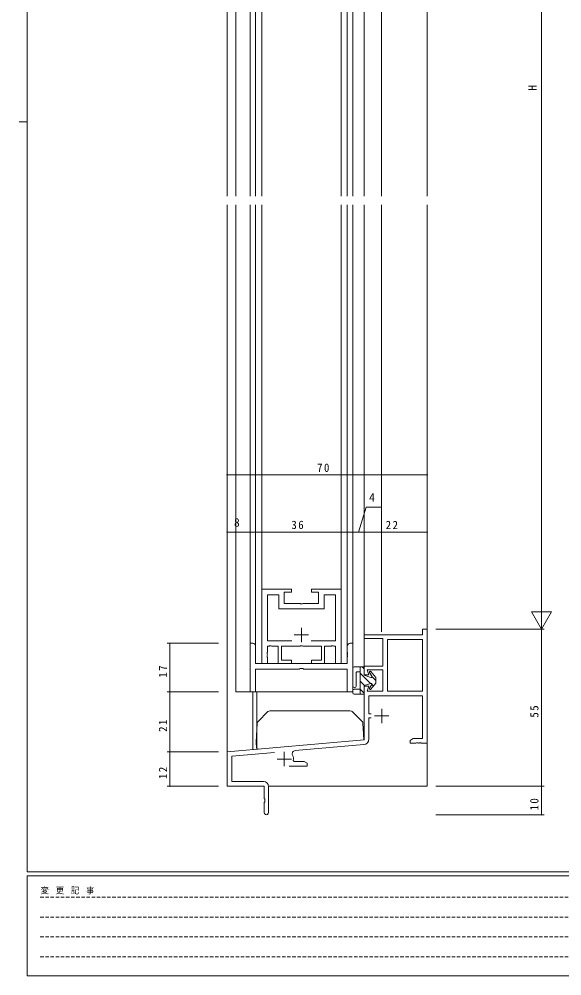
# Model space of a CAD drawing. Units: millimetres on the paper. Extents: x -420 to 373, y -297 to 267.
# Drawn here: x -420.5 to -230.6, y -297 to 37.9 of the extents above; entities that cross this region are included whole.
import ezdxf
from ezdxf.enums import TextEntityAlignment as Align

# ---------------------------------------------------------------- set-up
doc = ezdxf.new("R2010")
doc.units = ezdxf.units.MM
doc.linetypes.add('DASHED1', pattern=[1.8, 1.2, -0.6])
for name, color, linetype, lineweight in [('0-1_YKK_ZWAK', 7, 'Continuous', 9), ('0-3_YKK_11', 7, 'Continuous', 9), ('0-4_YKK_12', 2, 'Continuous', 9), ('0-5_YKK_13', 4, 'Continuous', 9), ('0-6_YKK_D', 6, 'Continuous', 9)]:
    doc.layers.add(name, color=color, linetype=linetype, lineweight=lineweight)
doc.styles.add('ＭＳ ゴシック', font='')
doc.styles.get('ＭＳ ゴシック').set_extended_font_data('MS Gothic')

msp = doc.modelspace()

# ---------------------------------------------------------------- linework, layer by layer
at = {"layer": '0-1_YKK_ZWAK'}
for p, q in [((-417.7, -260.6), (-417.7, 264.4)), ((-420.5, 1.9), (-417.7, 1.9)), ((352.3, -260.6), (-417.7, -260.6)), ((-417.7, -297), (-417.7, -262)), ((314.5, -262), (-417.7, -262)), ((-417.7, -297), (314.5, -297))]:
    msp.add_line(p, q, dxfattribs=at)
at = {"layer": '0-1_YKK_ZWAK', "linetype": 'DASHED1'}
for p, q in [((-413.101, -269.512), (-164.909, -269.512)), ((-413.101, -276.441), (-164.909, -276.441)), ((-413.101, -283.37), (-164.909, -283.37)), ((-413.101, -290.298), (-164.909, -290.298))]:
    msp.add_line(p, q, dxfattribs=at)
at = {"layer": '0-3_YKK_11'}
for p, q in [((-325.2, -161.65), (-335.55, -161.65)), ((-335.55, -161.65), (-335.55, -187.65)), ((-333.62, -163.58), (-329.63, -163.58)), ((-333.62, -179.72), (-333.62, -163.58)), ((-329.63, -163.58), (-329.63, -168.58)), ((-327.7, -162.75), (-325.2, -162.75)), ((-327.7, -166.65), (-327.7, -162.75)), ((-325.2, -162.75), (-325.2, -161.65)), ((-318.2, -161.65), (-318.2, -162.75)), ((-307.85, -161.65), (-318.2, -161.65)), ((-318.2, -162.75), (-315.7, -162.75)), ((-315.7, -162.75), (-315.7, -166.65)), ((-313.77, -163.58), (-309.78, -163.58)), ((-313.77, -168.58), (-313.77, -163.58)), ((-309.78, -163.58), (-309.78, -179.72)), ((-307.85, -187.65), (-307.85, -161.65)), ((-322.158, -166.65), (-327.7, -166.65)), ((-321.975, -166.77), (-322.158, -166.65)), ((-321.425, -166.77), (-321.975, -166.77)), ((-321.242, -166.65), (-321.425, -166.77)), ((-315.7, -166.65), (-321.242, -166.65)), ((-329.63, -168.58), (-313.77, -168.58)), ((-321.7, -175.15), (-321.7, -180.15)), ((-279.33, -175.6), (-277.7, -175.6)), ((-279.33, -177.6), (-279.33, -175.6)), ((-277.7, -175.6), (-277.7, -215.6)), ((-339.7, -180.6), (-338.75, -180.6)), ((-339.7, -197.6), (-339.7, -180.6)), ((-325.05, -179.72), (-333.62, -179.72)), ((-325.05, -179.72), (-333.62, -179.72)), ((-324.2, -177.65), (-319.2, -177.65)), ((-309.78, -179.72), (-318.35, -179.72)), ((-304.65, -180.6), (-303.7, -180.6)), ((-303.7, -180.6), (-303.7, -197.6)), ((-299.7, -177.6), (-279.33, -177.6)), ((-299.7, -178.9), (-299.7, -177.6)), ((-293.2, -178.9), (-299.7, -178.9)), ((-293.2, -188.6), (-293.2, -178.9)), ((-291.57, -179.23), (-291.57, -197.3)), ((-279.33, -179.23), (-291.57, -179.23)), ((-291.57, -179.23), (-291.57, -197.3)), ((-279.33, -197.3), (-279.33, -179.23)), ((-337.75, -181.6), (-337.75, -187.65)), ((-333.74, -183.875), (-333.62, -183.692)), ((-333.74, -184.425), (-333.74, -183.875)), ((-333.62, -181.65), (-333.008, -181.65)), ((-333.62, -183.692), (-333.62, -181.65)), ((-333.008, -181.65), (-332.825, -181.53)), ((-332.825, -181.53), (-332.275, -181.53)), ((-332.275, -181.53), (-332.092, -181.65)), ((-332.092, -181.65), (-329.8, -181.65)), ((-329.8, -181.65), (-329.8, -187.65)), ((-328.7, -181.65), (-322.158, -181.65)), ((-328.7, -186.55), (-328.7, -181.65)), ((-322.158, -181.65), (-321.975, -181.53)), ((-321.975, -181.53), (-321.425, -181.53)), ((-321.425, -181.53), (-321.242, -181.65)), ((-321.242, -181.65), (-314.7, -181.65)), ((-314.7, -181.65), (-314.7, -186.55)), ((-313.6, -181.65), (-311.308, -181.65)), ((-313.6, -187.65), (-313.6, -181.65)), ((-311.308, -181.65), (-311.125, -181.53)), ((-311.125, -181.53), (-310.575, -181.53)), ((-310.575, -181.53), (-310.392, -181.65)), ((-310.392, -181.65), (-309.78, -181.65)), ((-309.78, -181.65), (-309.78, -187.65)), ((-305.65, -183.637), (-305.65, -181.6)), ((-305.53, -183.82), (-305.65, -183.637)), ((-305.53, -184.37), (-305.53, -183.82)), ((-333.62, -184.608), (-333.74, -184.425)), ((-333.74, -184.875), (-333.62, -184.692)), ((-333.74, -185.425), (-333.74, -184.875)), ((-333.62, -185.608), (-333.74, -185.425)), ((-333.62, -184.692), (-333.62, -184.608)), ((-333.62, -187.65), (-333.62, -185.608)), ((-325.2, -186.55), (-328.7, -186.55)), ((-325.2, -187.65), (-325.2, -186.55)), ((-318.2, -186.55), (-318.2, -187.65)), ((-314.7, -186.55), (-318.2, -186.55)), ((-305.65, -184.553), (-305.53, -184.37)), ((-305.65, -184.637), (-305.65, -184.553)), ((-305.53, -184.82), (-305.65, -184.637)), ((-305.65, -185.553), (-305.53, -185.37)), ((-305.65, -187.65), (-305.65, -185.553)), ((-305.53, -185.37), (-305.53, -184.82)), ((-337.75, -187.65), (-305.65, -187.65)), ((-337.75, -189.6), (-337.75, -197.6)), ((-322.442, -189.6), (-337.75, -189.6)), ((-335.55, -187.65), (-333.62, -187.65)), ((-329.8, -187.65), (-325.2, -187.65)), ((-322.164, -189.412), (-322.442, -189.6)), ((-321.237, -189.412), (-322.164, -189.412)), ((-320.958, -189.6), (-321.237, -189.412)), ((-305.65, -189.6), (-320.958, -189.6)), ((-318.2, -187.65), (-313.6, -187.65)), ((-309.78, -187.65), (-307.85, -187.65)), ((-305.65, -197.6), (-305.65, -189.6)), ((-299.7, -188.6), (-293.2, -188.6)), ((-299.7, -191.6), (-299.7, -188.6)), ((-298.7, -189.9), (-298.081, -191.6)), ((-293.2, -189.9), (-298.7, -189.9)), ((-293.2, -197.3), (-293.2, -189.9)), ((-298.081, -191.6), (-299.7, -191.6)), ((-299.7, -195.6), (-298.081, -195.6)), ((-299.7, -214.401), (-299.7, -195.6)), ((-298.081, -195.6), (-298.7, -197.3)), ((-298.7, -197.3), (-293.2, -197.3)), ((-291.57, -197.3), (-279.33, -197.3)), ((-337.75, -197.6), (-339.7, -197.6)), ((-303.7, -197.6), (-305.65, -197.6)), ((-298.07, -198.93), (-298.07, -205.3)), ((-279.33, -198.93), (-298.07, -198.93)), ((-279.33, -213.97), (-279.33, -198.93)), ((-293.6, -203.5), (-293.6, -208.5)), ((-298.07, -205.3), (-297.3, -205.3)), ((-298.07, -206.7), (-298.07, -214.061)), ((-297.3, -206.7), (-298.07, -206.7)), ((-296.1, -206), (-291.1, -206)), ((-283.7, -214.6), (-282.609, -213.97)), ((-282.609, -213.97), (-279.33, -213.97)), ((-347.7, -218.6), (-299.7, -214.401)), ((-299.896, -216.054), (-323.914, -218.155)), ((-283.7, -215.6), (-283.7, -214.6)), ((-281.658, -215.6), (-283.7, -215.6)), ((-281.475, -215.48), (-281.658, -215.6)), ((-280.925, -215.48), (-281.475, -215.48)), ((-280.742, -215.6), (-280.925, -215.48)), ((-280.658, -215.6), (-280.742, -215.6)), ((-280.475, -215.48), (-280.658, -215.6)), ((-279.925, -215.48), (-280.475, -215.48)), ((-279.742, -215.6), (-279.925, -215.48)), ((-277.7, -215.6), (-279.742, -215.6)), ((-347.7, -230.6), (-347.7, -218.6)), ((-331.144, -218.788), (-346.07, -220.094)), ((-346.07, -220.094), (-346.07, -228.97)), ((-327.7, -218.6), (-327.7, -223.6)), ((-330.2, -221.1), (-325.2, -221.1)), ((-319.7, -223.6), (-326.05, -223.6)), ((-324.543, -221.621), (-324.247, -221.97)), ((-324.247, -221.97), (-320.791, -221.97)), ((-320.791, -221.97), (-319.7, -222.6)), ((-319.7, -222.6), (-319.7, -223.6)), ((-334.7, -230.6), (-347.7, -230.6)), ((-346.07, -228.97), (-335, -228.97)), ((-334.7, -234.929), (-334.7, -230.6)), ((-333.2, -230.77), (-333.2, -239.85)), ((-334.557, -235.121), (-334.7, -234.929)), ((-334.7, -236.271), (-334.557, -236.079)), ((-334.7, -239.85), (-334.7, -236.271)), ((-334.557, -236.079), (-334.557, -235.121))]:
    msp.add_line(p, q, dxfattribs=at)
for centre, radius, start, end in [((-338.75, -181.6), 1, 0, 89.99998), ((-304.65, -181.6), 1, 90, 179.99998), ((-300.07, -214.061), 2, 274.99997, 359.99998), ((-323.818, -219.251), 1.1, 95.00002, 205.46742), ((-327.7, -221.1), 3.2, 350.62721, 25.46741), ((-335, -230.77), 1.8, 0, 89.99998), ((-333.95, -239.85), 0.75, 179.99998, 0)]:
    msp.add_arc(centre, radius, start, end, dxfattribs=at)
at = {"layer": '0-4_YKK_12'}
for p, q in [((-347.7, 204.9), (-347.7, -24.1)), ((-277.7, 204.7), (-277.7, -24.1)), ((-344.7, 200.4), (-344.7, -24.1)), ((-299.7, 191.7), (-299.7, -24.1)), ((-293.699, 191.7), (-293.699, -24.1)), ((-337.75, 190.15), (-337.75, -24.1)), ((-335.55, 190.45), (-335.55, -24.1)), ((-307.85, 190.45), (-307.85, -24.1)), ((-305.65, 190.15), (-305.65, -24.1)), ((-339.7, 186.375), (-339.7, -24.1)), ((-303.7, 184.375), (-303.7, -24.1)), ((-347.7, -230.6), (-347.7, -27.1)), ((-344.7, -197.6), (-344.7, -27.1)), ((-339.7, -183.575), (-339.7, -27.1)), ((-337.75, -187.35), (-337.75, -27.1)), ((-335.55, -187.65), (-335.55, -27.1)), ((-307.85, -187.65), (-307.85, -27.1)), ((-305.65, -187.35), (-305.65, -27.1)), ((-303.7, -180.6), (-303.7, -27.1)), ((-299.7, -188.894), (-299.7, -27.1)), ((-293.699, -176.6), (-293.699, -27.1)), ((-277.7, -185.9), (-277.7, -27.1)), ((-344.7, -107.1), (-344.7, -105.343)), ((-299.7, -105.343), (-299.7, -107.1)), ((-344.7, -111.018), (-344.7, -110.1)), ((-344.7, -197.6), (-305.1, -197.6)), ((-338.7, -197.6), (-338.7, -217.813)), ((-337.3, -197.6), (-337.3, -217.69)), ((-277.7, -210.554), (-277.7, -230.6)), ((-347.7, -230.6), (-347.402, -230.6)), ((-333.208, -230.6), (-277.7, -230.6))]:
    msp.add_line(p, q, dxfattribs=at)
at = {"layer": '0-5_YKK_13'}
for p, q in [((-303.7, -195.5), (-303.7, -189.3)), ((-299.7, -188.8), (-303.2, -188.8)), ((-302.5, -190.8), (-302.5, -195.5)), ((-302.3, -190.6), (-301.1, -190.6)), ((-301.1, -188.8), (-301.1, -198.4)), ((-299.7, -189.59), (-300.49, -188.8)), ((-299.7, -191.8), (-299.7, -188.8)), ((-297.046, -192.14), (-297.854, -190.86)), ((-297.366, -190.513), (-295.7, -192.6)), ((-297.476, -194.643), (-301.1, -191.018)), ((-299.586, -195.361), (-301.1, -193.847)), ((-299.7, -191.8), (-297.397, -192.584)), ((-295.7, -193.59), (-297, -192.29)), ((-295.7, -194.6), (-295.7, -192.6)), ((-303.7, -197.1), (-303.7, -197.9)), ((-301.1, -196.6), (-303.2, -196.6)), ((-299.7, -198.075), (-301.1, -196.675)), ((-299.7, -195.4), (-297.397, -194.616)), ((-299.7, -198.4), (-299.7, -195.4)), ((-297.046, -195.06), (-297.854, -196.34)), ((-297.366, -196.687), (-295.7, -194.6)), ((-296.507, -195.611), (-297.051, -195.067)), ((-303.2, -198.4), (-299.7, -198.4)), ((-304.609, -204.224), (-332.719, -204.224)), ((-333.427, -204.517), (-336.862, -207.952)), ((-300.466, -207.952), (-303.902, -204.517)), ((-337.5, -215.214), (-337.154, -208.607)), ((-299.871, -214.396), (-300.174, -208.607)), ((-337.5, -215.214), (-337.396, -217.195))]:
    msp.add_line(p, q, dxfattribs=at)
for centre, radius, start, end in [((-303.2, -189.3), 0.5, 90, 180), ((-302.3, -190.8), 0.2, 90, 180), ((-297.6, -190.7), 0.3, 38.58965, 212.24754), ((-297.3, -192.3), 0.3, 251.20265, 32.24754), ((-303.1, -195.5), 0.6, 180, 0), ((-303.2, -197.1), 0.5, 90, 180), ((-297.6, -196.5), 0.3, 147.75244, 321.41034), ((-297.3, -194.9), 0.3, 327.75244, 108.79733), ((-303.2, -197.9), 0.5, 180, 270), ((-332.719, -205.224), 1, 90, 135), ((-304.609, -205.224), 1, 44.99998, 90), ((-336.155, -208.66), 1, 135, 177), ((-301.173, -208.66), 1, 2.99998, 44.99998), ((-336.897, -217.169), 0.5, 182.99998, 274.99998)]:
    msp.add_arc(centre, radius, start, end, dxfattribs=at)
at = {"layer": '0-6_YKK_D'}
for p, q in [((-237.7, -168.6), (-237.7, 197.4)), ((-347.7, -158.65), (-347.7, -120.65)), ((-347.7, -121.65), (-277.7, -121.65)), ((-277.7, -158.65), (-277.7, -120.65)), ((-301.7, -141.65), (-299.003, -132.895)), ((-299.003, -132.895), (-293.803, -132.895)), ((-347.7, -158.65), (-347.7, -140.65)), ((-347.7, -141.65), (-339.7, -141.65)), ((-339.7, -158.65), (-339.7, -140.65)), ((-339.7, -158.65), (-339.7, -140.65)), ((-339.7, -141.65), (-303.7, -141.65)), ((-303.7, -158.65), (-303.7, -140.65)), ((-303.7, -158.65), (-303.7, -140.65)), ((-303.7, -141.65), (-299.7, -141.65)), ((-299.7, -158.65), (-299.7, -140.65)), ((-299.7, -158.65), (-299.7, -140.65)), ((-299.7, -141.65), (-277.7, -141.65)), ((-277.7, -158.65), (-277.7, -140.65)), ((-237.7, -175.6), (-237.7, -163.476)), ((-234.2, -169.538), (-241.2, -169.538)), ((-237.7, -175.6), (-241.2, -169.538)), ((-237.7, -175.6), (-234.2, -169.538)), ((-274.7, -175.6), (-236.7, -175.6)), ((-274.7, -175.6), (-236.7, -175.6)), ((-237.7, -230.6), (-237.7, -175.6)), ((-350.7, -180.6), (-368.7, -180.6)), ((-367.7, -197.6), (-367.7, -180.6)), ((-350.7, -197.6), (-368.7, -197.6)), ((-350.7, -197.6), (-368.7, -197.6)), ((-367.7, -218.6), (-367.7, -197.6)), ((-350.7, -218.6), (-368.7, -218.6)), ((-350.7, -218.6), (-368.7, -218.6)), ((-367.7, -230.6), (-367.7, -218.6)), ((-350.7, -230.6), (-368.7, -230.6)), ((-274.7, -230.6), (-236.7, -230.6)), ((-274.7, -230.6), (-236.7, -230.6)), ((-237.7, -230.6), (-237.7, -240.6)), ((-274.7, -240.6), (-236.7, -240.6))]:
    msp.add_line(p, q, dxfattribs=at)
for centre, start, end in [((-347.7, -121.65), 0, 180), ((-347.7, -121.65), 180, 0), ((-277.7, -121.65), 0, 180), ((-277.7, -121.65), 180, 0), ((-347.7, -141.65), 0, 180), ((-347.7, -141.65), 180, 0), ((-339.7, -141.65), 0, 180), ((-339.7, -141.65), 0, 180), ((-339.7, -141.65), 180, 0), ((-339.7, -141.65), 180, 0), ((-303.7, -141.65), 0, 180), ((-303.7, -141.65), 0, 180), ((-303.7, -141.65), 180, 0), ((-303.7, -141.65), 180, 0), ((-299.7, -141.65), 0, 180), ((-299.7, -141.65), 0, 180), ((-299.7, -141.65), 180, 0), ((-299.7, -141.65), 180, 0), ((-277.7, -141.65), 0, 180), ((-277.7, -141.65), 180, 0), ((-367.7, -180.6), 90, 270), ((-367.7, -180.6), 270, 90), ((-367.7, -197.6), 90, 270), ((-367.7, -197.6), 90, 270), ((-367.7, -197.6), 270, 90), ((-367.7, -197.6), 270, 90), ((-367.7, -218.6), 90, 270), ((-367.7, -218.6), 90, 270), ((-367.7, -218.6), 270, 90), ((-367.7, -218.6), 270, 90), ((-367.7, -230.6), 90, 270), ((-367.7, -230.6), 270, 90), ((-237.7, -230.6), 90, 270), ((-237.7, -230.6), 90, 270), ((-237.7, -230.6), 270, 90), ((-237.7, -230.6), 270, 90), ((-237.7, -240.6), 90, 270), ((-237.7, -240.6), 270, 90)]:
    msp.add_arc(centre, 0.106, start, end, dxfattribs=at)

# ---------------------------------------------------------------- texts
at = {"layer": '0-1_YKK_ZWAK', "insert": (-412.986, -268.447), "char_height": 2.199, "attachment_point": 7, "style": 'ＭＳ ゴシック'}
msp.add_mtext('\\T1.22;\\W0.95;変\\~更\\~記\\~事', dxfattribs=at)
at = {"layer": '0-6_YKK_D', "color": 7, "style": 'ＭＳ ゴシック'}
msp.add_text('H', height=2.933, rotation=90, dxfattribs=at).set_placement((-238.5, 12.8), align=Align.BOTTOM_LEFT)
for s, p in [('4', (-298.003, -131.895)), ('8', (-345.3, -140.65))]:
    msp.add_text(s, height=2.933, dxfattribs=at).set_placement(p, align=Align.BOTTOM_LEFT)
at = {"layer": '0-6_YKK_D', "color": 7, "char_height": 2.933, "attachment_point": 7, "style": 'ＭＳ ゴシック'}
for s, insert in [('\\T1.27;\\W0.95;70', (-316.22, -120.65)), ('\\T1.27;\\W0.95;36', (-325.22, -140.65)), ('\\T1.27;\\W0.95;22', (-292.22, -140.65))]:
    msp.add_mtext(s, dxfattribs=dict(at, insert=insert))
at = {"layer": '0-6_YKK_D', "color": 7, "char_height": 2.933, "attachment_point": 7, "rotation": 90, "style": 'ＭＳ ゴシック'}
for s, insert in [('\\T1.27;\\W0.95;17', (-368.7, -192.62)), ('\\T1.27;\\W0.95;55', (-238.7, -206.62)), ('\\T1.27;\\W0.95;21', (-368.7, -211.62)), ('\\T1.27;\\W0.95;12', (-368.7, -228.12)), ('\\T1.27;\\W0.95;10', (-238.7, -239.12))]:
    msp.add_mtext(s, dxfattribs=dict(at, insert=insert))

doc.saveas('drawing.dxf')
